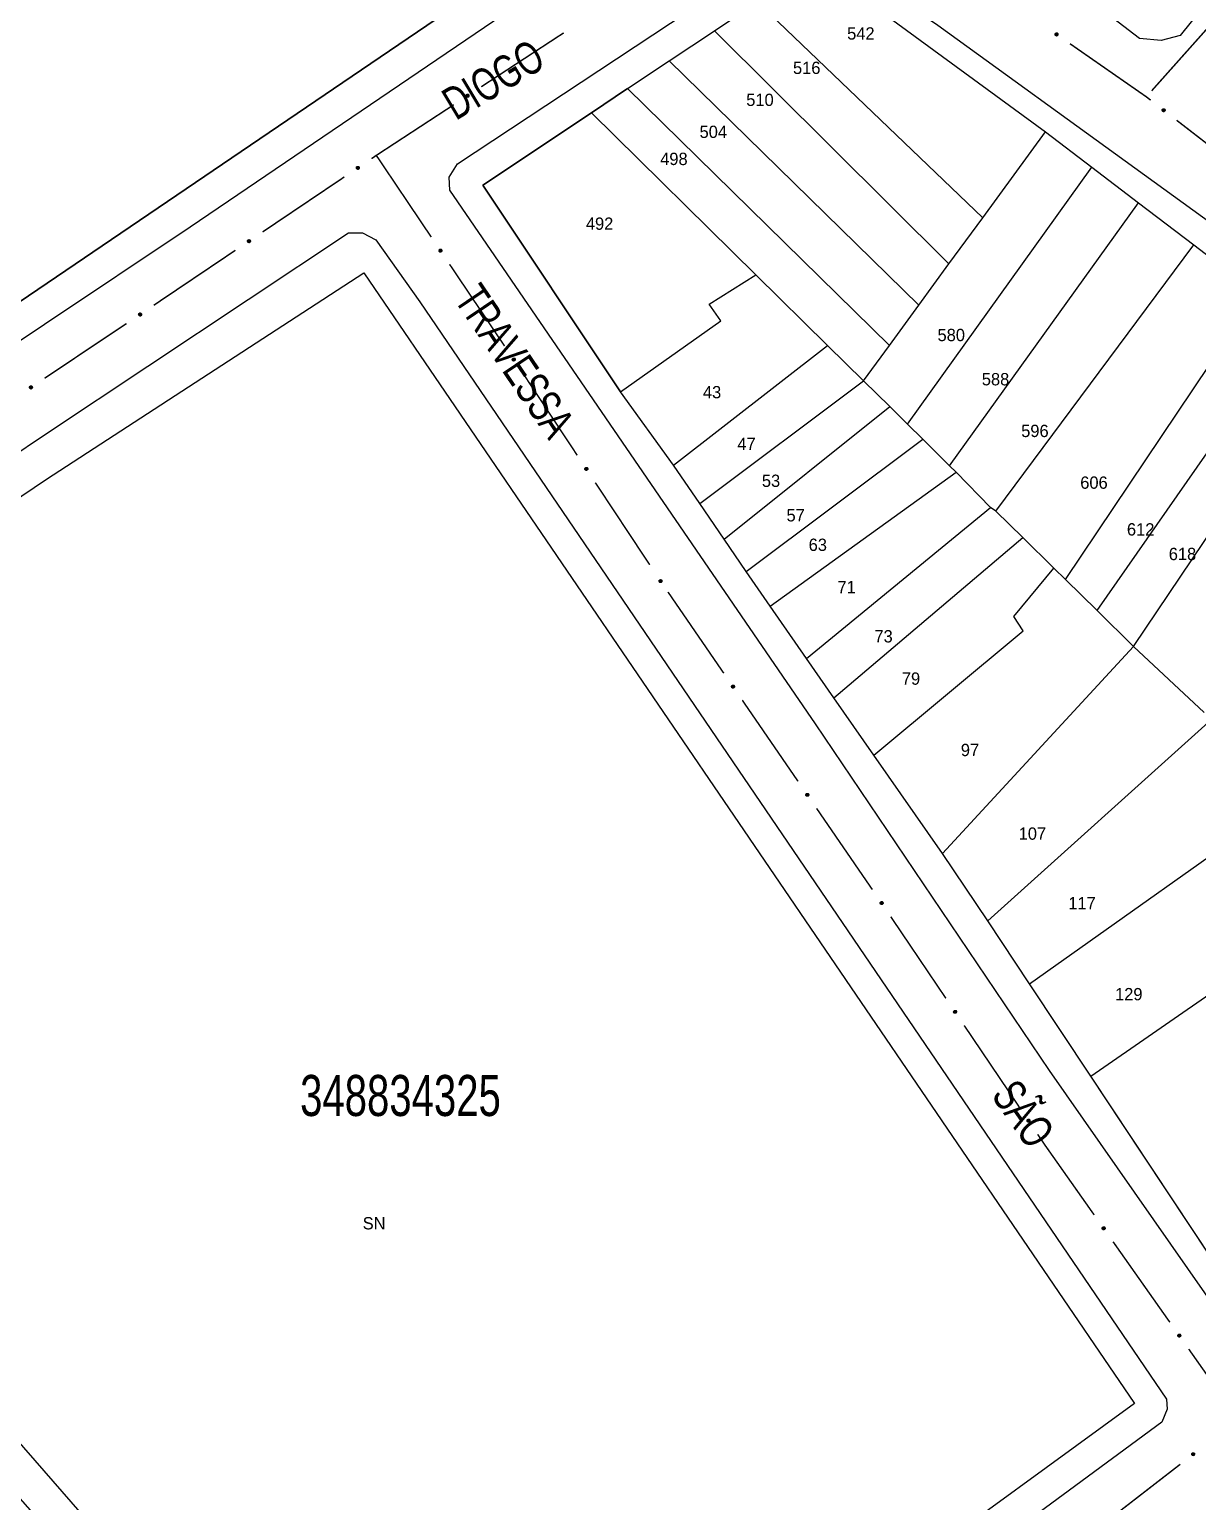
# Model space of a CAD drawing. Extents: x 199577 to 200882, y 4838726 to 4840156.
# Drawn here: x 200104.7 to 200247.1, y 4838995.8 to 4839175.2 of the extents above; entities that cross this region are included whole.
import ezdxf
from ezdxf.enums import TextEntityAlignment as Align

# ---------------------------------------------------------------- set-up
doc = ezdxf.new("R2010")
doc.units = 0
doc.header["$LTSCALE"] = 1.5
doc.header["$MEASUREMENT"] = 0
for name, color, linetype in [('CD_MALHA_LOTES', 7, 'CONTINUOUS'), ('CD_TXT_QUADRA', 2, 'CONTINUOUS'), ('RU-QUADRA', 210, 'CONTINUOUS'), ('SV-EIXO-RUA-PAV', 20, 'CONTINUOUS'), ('SV-RUA-PAVIM', 7, 'CONTINUOUS'), ('SV-TXT-RUA-PAV', 7, 'CONTINUOUS'), ('Th_NmrPorta', 1, 'CONTINUOUS')]:
    doc.layers.add(name, color=color, linetype=linetype)
doc.styles.add('ARIAL', font='ARIAL.SHX')

msp = doc.modelspace()

# ---------------------------------------------------------------- linework, layer by layer
at = {"layer": 'CD_MALHA_LOTES', "linetype": 'Continuous', "flags": 128}
for points in [[(200000, 4839114.22), (200091.49, 4839249.07), (200097.69, 4839250.55), (200099.85, 4839249.52), (200167.65, 4839200.18), (200163.26, 4839182.58), (200017.64, 4839083.81), (200000, 4839111.07)], [(200194.06, 4839177.97), (200199.06, 4839184.34), (200228.53, 4839162.73)], [(200188.19, 4839175.06), (200193.34, 4839178.5), (200194.06, 4839177.97)], [(200220.9, 4839152.26), (200194.06, 4839177.97)], [(200182.69, 4839171.4), (200188.19, 4839175.06)], [(200216.78, 4839146.63), (200188.19, 4839175.06)], [(200177.59, 4839168), (200182.69, 4839171.4)], [(200213.12, 4839141.61), (200182.69, 4839171.4)], [(200177.59, 4839168), (200173.19, 4839165.06)], [(200209.52, 4839136.68), (200177.59, 4839168)], [(200173.19, 4839165.06), (200159.95, 4839156.24), (200176.73, 4839131.05)], [(200173.19, 4839165.06), (200193.25, 4839145.29)], [(200220.9, 4839152.26), (200228.53, 4839162.73)], [(200228.53, 4839162.73), (200234.18, 4839158.42)], [(200211.71, 4839127.12), (200234.18, 4839158.42)], [(200234.18, 4839158.42), (200239.89, 4839154.07)], [(200216.86, 4839122.04), (200239.89, 4839154.07)], [(200239.89, 4839154.07), (200246.63, 4839148.94)], [(200216.78, 4839146.63), (200220.9, 4839152.26)], [(200222.51, 4839116.48), (200246.63, 4839148.94)], [(200246.63, 4839148.94), (200254.41, 4839143.01)], [(200040.44, 4839074.47), (200041.32, 4839076.22), (200106.78, 4839120.4), (200145.44, 4839145.56)], [(200145.44, 4839145.56), (200239.4, 4839007.72)], [(200176.73, 4839131.05), (200188.97, 4839139.71), (200187.55, 4839141.74), (200193.25, 4839145.29)], [(200193.25, 4839145.29), (200201.98, 4839136.7)], [(200213.12, 4839141.61), (200216.78, 4839146.63)], [(200209.52, 4839136.68), (200213.12, 4839141.61)], [(200231, 4839108.17), (200254.41, 4839143.01)], [(200234.85, 4839104.39), (200259.22, 4839139.34)], [(200183.22, 4839122.12), (200201.98, 4839136.7)], [(200201.98, 4839136.7), (200206.38, 4839132.37)], [(200206.38, 4839132.37), (200209.52, 4839136.68)], [(200239.28, 4839100.02), (200263.54, 4839136.05)], [(200183.22, 4839122.12), (200176.73, 4839131.05)], [(200186.42, 4839117.42), (200206.38, 4839132.37)], [(200209.56, 4839129.24), (200206.38, 4839132.37)], [(200189.39, 4839113.07), (200209.56, 4839129.24)], [(200211.71, 4839127.12), (200209.56, 4839129.24)], [(200213.59, 4839125.26), (200211.71, 4839127.12)], [(200192.06, 4839109.16), (200213.59, 4839125.26)], [(200216.86, 4839122.04), (200213.59, 4839125.26)], [(200186.42, 4839117.42), (200183.22, 4839122.12)], [(200217.64, 4839121.27), (200216.86, 4839122.04)], [(200194.97, 4839104.93), (200217.64, 4839121.27)], [(200221.86, 4839116.93), (200217.64, 4839121.27)], [(200189.39, 4839113.07), (200186.42, 4839117.42)], [(200199.43, 4839098.53), (200221.86, 4839116.93)], [(200222.51, 4839116.48), (200221.86, 4839116.93)], [(200225.79, 4839113.27), (200222.51, 4839116.48)], [(200192.06, 4839109.16), (200189.39, 4839113.07)], [(200202.75, 4839093.76), (200225.79, 4839113.27)], [(200229.58, 4839109.56), (200225.79, 4839113.27)], [(200207.64, 4839086.74), (200225.84, 4839101.9), (200224.67, 4839103.65), (200229.58, 4839109.56)], [(200231, 4839108.17), (200229.58, 4839109.56)], [(200194.97, 4839104.93), (200192.06, 4839109.16)], [(200234.85, 4839104.39), (200231, 4839108.17)], [(200199.43, 4839098.53), (200194.97, 4839104.93)], [(200239.28, 4839100.02), (200234.85, 4839104.39)], [(200202.75, 4839093.76), (200199.43, 4839098.53)], [(200215.99, 4839074.76), (200239.28, 4839100.02)], [(200247.89, 4839091.96), (200239.28, 4839100.02)], [(200207.64, 4839086.74), (200202.75, 4839093.76)], [(200221.54, 4839066.56), (200248.8, 4839091.1)], [(200215.99, 4839074.76), (200207.64, 4839086.74)], [(200226.62, 4839058.89), (200258.81, 4839081.71)], [(200153.71, 4838945.33), (200099.56, 4839007.42), (200040.44, 4839074.47)], [(200221.54, 4839066.56), (200215.99, 4839074.76)], [(200234.09, 4839047.62), (200265.75, 4839069.55)], [(200226.62, 4839058.89), (200221.54, 4839066.56)], [(200234.09, 4839047.62), (200226.62, 4839058.89)], [(200286.56, 4839041.21), (200253.99, 4839017.6), (200234.09, 4839047.62)], [(200239.4, 4839007.72), (200153.71, 4838945.33)]]:
    msp.add_lwpolyline(points, dxfattribs=at)
at = {"layer": 'RU-QUADRA', "linetype": 'Continuous', "flags": 128}
for points in [[(200000, 4839111.07), (200017.64, 4839083.81), (200163.26, 4839182.58), (200167.65, 4839200.18), (200099.85, 4839249.52), (200097.69, 4839250.55), (200091.49, 4839249.07), (200000, 4839114.22), (199998.98, 4839112.66)], [(200040.44, 4839074.47), (200041.32, 4839076.22), (200106.78, 4839120.4), (200145.44, 4839145.56), (200239.4, 4839007.72), (200153.71, 4838945.33), (200099.56, 4839007.42)]]:
    msp.add_lwpolyline(points, close=True, dxfattribs=at)
for points in [[(200199.06, 4839184.34), (200228.53, 4839162.73), (200234.18, 4839158.42), (200239.89, 4839154.07), (200246.63, 4839148.94), (200254.41, 4839143.01)], [(200253.99, 4839017.6), (200237.91, 4839041.86), (200234.09, 4839047.62), (200226.62, 4839058.89), (200221.54, 4839066.56), (200215.99, 4839074.76), (200207.64, 4839086.74), (200202.75, 4839093.76), (200199.43, 4839098.53), (200194.97, 4839104.93), (200192.06, 4839109.16), (200189.39, 4839113.07), (200186.42, 4839117.42), (200183.22, 4839122.12), (200176.73, 4839131.05), (200159.95, 4839156.24), (200173.19, 4839165.06), (200177.59, 4839168), (200182.69, 4839171.4), (200188.19, 4839175.06), (200193.34, 4839178.5)]]:
    msp.add_lwpolyline(points, dxfattribs=at)
at = {"layer": 'SV-EIXO-RUA-PAV', "const_width": 0.18}
for points in [[(200249.477723, 4839176.686335), (200241.491087, 4839167.730128)], [(200159.770428, 4839168.227697), (200169.814715, 4839174.793692)], [(200231.537307, 4839173.470057), (200240.567893, 4839167.189251)], [(200240.567893, 4839167.189251), (200240.84, 4839167)], [(200240.84, 4839167), (200241.368954, 4839166.591138)], [(200146.97, 4839159.86), (200156.422332, 4839166.039032)], [(200244.533733, 4839164.144881), (200254.028071, 4839156.80611)], [(200146.383352, 4839159.465037), (200146.97, 4839159.86)], [(200146.97, 4839159.86), (200153.669736, 4839149.904421)], [(200133.111036, 4839150.529399), (200143.065273, 4839157.231128)], [(200119.838719, 4839141.593761), (200129.792957, 4839148.29549)], [(200155.902981, 4839146.585895), (200162.602716, 4839136.630317)], [(200106.536655, 4839132.702502), (200116.517682, 4839139.364266)], [(200164.835962, 4839133.311791), (200165.14, 4839132.86)], [(200165.14, 4839132.86), (200171.464189, 4839123.308479)], [(200173.672465, 4839119.973285), (200180.297293, 4839109.967704)], [(200182.528202, 4839106.647774), (200189.322342, 4839096.756381)], [(200191.587055, 4839093.45925), (200198.381195, 4839083.567856)], [(200200.645908, 4839080.270725), (200207.440048, 4839070.379332)], [(200209.689073, 4839067.071517), (200216.403952, 4839057.126146)], [(200218.642245, 4839053.811023), (200225.357124, 4839043.865652)], [(200227.595417, 4839040.550528), (200228.154991, 4839039.721747)], [(200228.154991, 4839039.721747), (200228.46, 4839039.27)], [(200228.46, 4839039.27), (200234.484266, 4839030.725196)], [(200236.789119, 4839027.455998), (200243.703677, 4839017.648405)], [(200246.00853, 4839014.379207), (200251.770662, 4839006.206213)], [(200235.493431, 4838992.988285), (200244.981081, 4839000.335698)]]:
    msp.add_lwpolyline(points, dxfattribs=at)
at = {"layer": 'SV-EIXO-RUA-PAV'}
for points in [[(200229.84028, 4839174.784433), (200229.888291, 4839174.793759), (200229.931461, 4839174.791957), (200229.967035, 4839174.780091), (200229.995736, 4839174.761408), (200230.022946, 4839174.738988), (200230.045392, 4839174.710331), (200230.063259, 4839174.673006), (200230.072953, 4839174.62491), (200230.0682, 4839174.580808), (200230.058433, 4839174.54531), (200230.040675, 4839174.51426), (200230.018451, 4839174.488192), (200229.987913, 4839174.465861), (200229.949912, 4839174.448123), (200229.901313, 4839174.439546), (200229.859003, 4839174.441603), (200229.824896, 4839174.453984), (200229.793794, 4839174.472035), (200229.766289, 4839174.495257), (200229.744418, 4839174.523515), (200229.726628, 4839174.561808), (200229.718798, 4839174.609887), (200229.720368, 4839174.65211), (200229.732267, 4839174.686382), (200229.750727, 4839174.716602), (200229.772882, 4839174.744167), (200229.80075, 4839174.767929), (200229.84028, 4839174.784433)], [(200157.915883, 4839167.146887), (200157.925228, 4839167.194894), (200157.943077, 4839167.234243), (200157.967409, 4839167.262778), (200157.995486, 4839167.282386), (200158.02647, 4839167.299211), (200158.06145, 4839167.309283), (200158.10275, 4839167.311861), (200158.150974, 4839167.302825), (200158.190081, 4839167.281891), (200158.219332, 4839167.259533), (200158.241465, 4839167.231433), (200158.257305, 4839167.201061), (200158.266565, 4839167.164379), (200158.268769, 4839167.1225), (200158.258509, 4839167.074229), (200158.240747, 4839167.035772), (200158.216486, 4839167.00879), (200158.188096, 4839166.986719), (200158.156259, 4839166.969921), (200158.121864, 4839166.960233), (200158.079694, 4839166.958089), (200158.032185, 4839166.968847), (200157.993627, 4839166.986126), (200157.966312, 4839167.010001), (200157.945212, 4839167.03844), (200157.927958, 4839167.069311), (200157.91637, 4839167.104053), (200157.915883, 4839167.146887)], [(200242.904986, 4839165.542974), (200242.953405, 4839165.549873), (200242.99643, 4839165.545902), (200243.031361, 4839165.53226), (200243.059086, 4839165.512157), (200243.085134, 4839165.488396), (200243.106109, 4839165.458646), (200243.122076, 4839165.42047), (200243.129338, 4839165.371948), (200243.122372, 4839165.32814), (200243.110831, 4839165.293178), (200243.091533, 4839165.263061), (200243.068027, 4839165.238145), (200243.036403, 4839165.217378), (200242.997558, 4839165.201575), (200242.948589, 4839165.195454), (200242.906436, 4839165.199637), (200242.872995, 4839165.213719), (200242.84284, 4839165.233311), (200242.816539, 4839165.257888), (200242.796117, 4839165.28721), (200242.780276, 4839165.32635), (200242.774875, 4839165.374762), (200242.778567, 4839165.416853), (200242.792176, 4839165.450482), (200242.812133, 4839165.479735), (200242.835647, 4839165.50615), (200242.864675, 4839165.528481), (200242.904986, 4839165.542974)], [(200144.543649, 4839158.359154), (200144.552341, 4839158.407284), (200144.569654, 4839158.446871), (200144.593597, 4839158.475733), (200144.621405, 4839158.495721), (200144.652157, 4839158.512965), (200144.686998, 4839158.52351), (200144.728259, 4839158.526649), (200144.776601, 4839158.518268), (200144.815989, 4839158.497868), (200144.845541, 4839158.475908), (200144.868053, 4839158.448112), (200144.884304, 4839158.417957), (200144.894061, 4839158.381404), (200144.896833, 4839158.339559), (200144.88723, 4839158.291153), (200144.86999, 4839158.252459), (200144.846099, 4839158.22515), (200144.818011, 4839158.202696), (200144.786404, 4839158.185467), (200144.752144, 4839158.175313), (200144.710008, 4839158.172597), (200144.662357, 4839158.182709), (200144.623568, 4839158.199462), (200144.595931, 4839158.222964), (200144.574447, 4839158.251115), (200144.556776, 4839158.281749), (200144.544717, 4839158.31633), (200144.543649, 4839158.359154)], [(200131.271333, 4839149.423516), (200131.280025, 4839149.471646), (200131.297338, 4839149.511234), (200131.321281, 4839149.540096), (200131.349089, 4839149.560083), (200131.379841, 4839149.577327), (200131.414681, 4839149.587873), (200131.455943, 4839149.591011), (200131.504285, 4839149.58263), (200131.543673, 4839149.56223), (200131.573225, 4839149.54027), (200131.595736, 4839149.512474), (200131.611988, 4839149.482319), (200131.621745, 4839149.445767), (200131.624517, 4839149.403921), (200131.614913, 4839149.355515), (200131.597674, 4839149.316821), (200131.573782, 4839149.289512), (200131.545694, 4839149.267058), (200131.514088, 4839149.249829), (200131.479828, 4839149.239675), (200131.437691, 4839149.236959), (200131.39004, 4839149.247071), (200131.351251, 4839149.263825), (200131.323614, 4839149.287327), (200131.30213, 4839149.315477), (200131.28446, 4839149.346111), (200131.272401, 4839149.380692), (200131.271333, 4839149.423516)], [(200154.797466, 4839148.42582), (200154.845594, 4839148.417117), (200154.885178, 4839148.399797), (200154.914035, 4839148.375848), (200154.934018, 4839148.348036), (200154.951256, 4839148.31728), (200154.961794, 4839148.282438), (200154.964924, 4839148.241176), (200154.956534, 4839148.192836), (200154.936125, 4839148.153452), (200154.91416, 4839148.123904), (200154.886359, 4839148.101398), (200154.856201, 4839148.085153), (200154.819646, 4839148.075403), (200154.7778, 4839148.072639), (200154.729396, 4839148.082253), (200154.690706, 4839148.099499), (200154.663402, 4839148.123397), (200154.640953, 4839148.151489), (200154.62373, 4839148.183099), (200154.613583, 4839148.217361), (200154.610876, 4839148.259498), (200154.620997, 4839148.307147), (200154.637758, 4839148.345933), (200154.661266, 4839148.373565), (200154.689421, 4839148.395044), (200154.720058, 4839148.412708), (200154.754642, 4839148.42476), (200154.797466, 4839148.42582)], [(200117.999017, 4839140.487878), (200118.007709, 4839140.536008), (200118.025022, 4839140.575596), (200118.048965, 4839140.604458), (200118.076773, 4839140.624445), (200118.107525, 4839140.64169), (200118.142365, 4839140.652235), (200118.183627, 4839140.655373), (200118.231969, 4839140.646993), (200118.271357, 4839140.626592), (200118.300909, 4839140.604632), (200118.32342, 4839140.576836), (200118.339672, 4839140.546681), (200118.349429, 4839140.510129), (200118.352201, 4839140.468283), (200118.342597, 4839140.419877), (200118.325358, 4839140.381183), (200118.301466, 4839140.353875), (200118.273378, 4839140.33142), (200118.241772, 4839140.314191), (200118.207512, 4839140.304037), (200118.165375, 4839140.301322), (200118.117724, 4839140.311434), (200118.078935, 4839140.328187), (200118.051298, 4839140.351689), (200118.029814, 4839140.37984), (200118.012143, 4839140.410473), (200118.000085, 4839140.445054), (200117.999017, 4839140.487878)], [(200163.730447, 4839135.151715), (200163.778575, 4839135.143013), (200163.818159, 4839135.125692), (200163.847016, 4839135.101743), (200163.866998, 4839135.073931), (200163.884236, 4839135.043176), (200163.894775, 4839135.008333), (200163.897905, 4839134.967071), (200163.889514, 4839134.918731), (200163.869106, 4839134.879347), (200163.84714, 4839134.849799), (200163.819339, 4839134.827293), (200163.789181, 4839134.811048), (200163.752627, 4839134.801298), (200163.710781, 4839134.798534), (200163.662377, 4839134.808148), (200163.623686, 4839134.825395), (200163.596383, 4839134.849292), (200163.573934, 4839134.877385), (200163.556711, 4839134.908994), (200163.546564, 4839134.943256), (200163.543857, 4839134.985394), (200163.553978, 4839135.033042), (200163.570739, 4839135.071828), (200163.594247, 4839135.09946), (200163.622402, 4839135.120939), (200163.653039, 4839135.138604), (200163.687623, 4839135.150655), (200163.730447, 4839135.151715)], [(200104.692533, 4839131.604003), (200104.701418, 4839131.652098), (200104.718889, 4839131.691616), (200104.742948, 4839131.720382), (200104.770836, 4839131.740258), (200104.801657, 4839131.757378), (200104.836539, 4839131.767784), (200104.877813, 4839131.770757), (200104.926121, 4839131.762182), (200104.965427, 4839131.741624), (200104.994891, 4839131.719546), (200105.01729, 4839131.69166), (200105.033421, 4839131.66144), (200105.043031, 4839131.624849), (200105.045636, 4839131.582992), (200105.035838, 4839131.534626), (200105.018444, 4839131.496001), (200104.994443, 4839131.468788), (200104.966265, 4839131.446446), (200104.93459, 4839131.429345), (200104.90029, 4839131.419328), (200104.858142, 4839131.416781), (200104.810532, 4839131.427084), (200104.77181, 4839131.443993), (200104.744268, 4839131.467605), (200104.722897, 4839131.495842), (200104.705349, 4839131.526546), (200104.693429, 4839131.561175), (200104.692533, 4839131.604003)], [(200172.580791, 4839121.821455), (200172.628852, 4839121.812392), (200172.668305, 4839121.794774), (200172.696982, 4839121.77061), (200172.716754, 4839121.742648), (200172.733761, 4839121.711764), (200172.744038, 4839121.676844), (200172.746858, 4839121.635559), (200172.738105, 4839121.587284), (200172.717402, 4839121.548054), (200172.695215, 4839121.518672), (200172.667246, 4839121.496375), (200172.636967, 4839121.480357), (200172.60034, 4839121.470882), (200172.558475, 4839121.468432), (200172.510144, 4839121.478408), (200172.471584, 4839121.495945), (200172.44446, 4839121.520046), (200172.422223, 4839121.548307), (200172.405238, 4839121.580045), (200172.395348, 4839121.614382), (200172.392958, 4839121.656539), (200172.403436, 4839121.70411), (200172.420488, 4839121.742769), (200172.444202, 4839121.770224), (200172.472518, 4839121.79149), (200172.503287, 4839121.808925), (200172.53796, 4839121.820716), (200172.580791, 4839121.821455)], [(200181.629389, 4839108.150759), (200181.677597, 4839108.142515), (200181.717344, 4839108.125571), (200181.746428, 4839108.101898), (200181.766674, 4839108.074278), (200181.784204, 4839108.043687), (200181.795073, 4839108.008947), (200181.798596, 4839107.967716), (200181.790665, 4839107.919298), (200181.770633, 4839107.879722), (200181.748949, 4839107.849967), (200181.721364, 4839107.827197), (200181.691361, 4839107.810666), (200181.654901, 4839107.800569), (200181.613084, 4839107.797407), (200181.564591, 4839107.80656), (200181.525737, 4839107.823438), (200181.498207, 4839107.847074), (200181.475492, 4839107.874952), (200181.45797, 4839107.906396), (200181.447497, 4839107.94056), (200181.444389, 4839107.98267), (200181.454057, 4839108.030413), (200181.470448, 4839108.069356), (200181.493692, 4839108.097211), (200181.521641, 4839108.118956), (200181.552109, 4839108.136911), (200181.586577, 4839108.149291), (200181.629389, 4839108.150759)], [(200190.464087, 4839095.288574), (200190.512296, 4839095.28033), (200190.552043, 4839095.263387), (200190.581127, 4839095.239714), (200190.601373, 4839095.212093), (200190.618902, 4839095.181503), (200190.629772, 4839095.146762), (200190.633294, 4839095.105532), (200190.625364, 4839095.057114), (200190.605331, 4839095.017538), (200190.583648, 4839094.987782), (200190.556062, 4839094.965013), (200190.52606, 4839094.948482), (200190.4896, 4839094.938384), (200190.447782, 4839094.935222), (200190.399289, 4839094.944375), (200190.360436, 4839094.961253), (200190.332906, 4839094.984889), (200190.310191, 4839095.012767), (200190.292669, 4839095.044212), (200190.282196, 4839095.078375), (200190.279088, 4839095.120485), (200190.288756, 4839095.168228), (200190.305147, 4839095.207172), (200190.328391, 4839095.235026), (200190.35634, 4839095.256772), (200190.386808, 4839095.274727), (200190.421275, 4839095.287107), (200190.464087, 4839095.288574)], [(200199.52294, 4839082.100049), (200199.571149, 4839082.091805), (200199.610896, 4839082.074862), (200199.63998, 4839082.051189), (200199.660226, 4839082.023568), (200199.677755, 4839081.992978), (200199.688625, 4839081.958238), (200199.692147, 4839081.917007), (200199.684217, 4839081.868589), (200199.664184, 4839081.829013), (200199.642501, 4839081.799258), (200199.614915, 4839081.776488), (200199.584913, 4839081.759957), (200199.548453, 4839081.74986), (200199.506635, 4839081.746698), (200199.458142, 4839081.75585), (200199.419289, 4839081.772728), (200199.391759, 4839081.796365), (200199.369044, 4839081.824243), (200199.351522, 4839081.855687), (200199.341049, 4839081.889851), (200199.337941, 4839081.931961), (200199.347609, 4839081.979704), (200199.364, 4839082.018647), (200199.387244, 4839082.046502), (200199.415193, 4839082.068247), (200199.445661, 4839082.086202), (200199.480128, 4839082.098582), (200199.52294, 4839082.100049)], [(200208.58076, 4839068.909757), (200208.628901, 4839068.901128), (200208.668511, 4839068.883867), (200208.697405, 4839068.859962), (200208.717429, 4839068.832181), (200208.734714, 4839068.801451), (200208.745305, 4839068.766625), (200208.748499, 4839068.725368), (200208.740182, 4839068.677015), (200208.719833, 4839068.6376), (200208.697913, 4839068.608019), (200208.670146, 4839068.585471), (200208.640013, 4839068.56918), (200208.603473, 4839068.559374), (200208.561631, 4839068.556547), (200208.513213, 4839068.566086), (200208.474496, 4839068.583274), (200208.447156, 4839068.60713), (200208.424664, 4839068.635188), (200208.407394, 4839068.666772), (200208.397194, 4839068.701018), (200208.394423, 4839068.743152), (200208.404472, 4839068.790816), (200208.421174, 4839068.829627), (200208.444639, 4839068.857295), (200208.472762, 4839068.878816), (200208.503372, 4839068.896527), (200208.537937, 4839068.908632), (200208.58076, 4839068.909757)], [(200217.533932, 4839055.649262), (200217.582073, 4839055.640633), (200217.621683, 4839055.623373), (200217.650577, 4839055.599468), (200217.670601, 4839055.571687), (200217.687886, 4839055.540957), (200217.698478, 4839055.506131), (200217.701671, 4839055.464874), (200217.693354, 4839055.416521), (200217.673005, 4839055.377106), (200217.651085, 4839055.347525), (200217.623318, 4839055.324976), (200217.593185, 4839055.308685), (200217.556645, 4839055.29888), (200217.514803, 4839055.296052), (200217.466385, 4839055.305592), (200217.427668, 4839055.32278), (200217.400328, 4839055.346636), (200217.377836, 4839055.374694), (200217.360566, 4839055.406278), (200217.350366, 4839055.440524), (200217.347595, 4839055.482657), (200217.357644, 4839055.530321), (200217.374346, 4839055.569133), (200217.397811, 4839055.596801), (200217.425934, 4839055.618322), (200217.456544, 4839055.636033), (200217.491109, 4839055.648137), (200217.533932, 4839055.649262)], [(200226.487104, 4839042.388768), (200226.535245, 4839042.380139), (200226.574855, 4839042.362879), (200226.603749, 4839042.338974), (200226.623774, 4839042.311192), (200226.641058, 4839042.280463), (200226.65165, 4839042.245637), (200226.654843, 4839042.204379), (200226.646526, 4839042.156026), (200226.626177, 4839042.116611), (200226.604257, 4839042.08703), (200226.57649, 4839042.064482), (200226.546357, 4839042.048191), (200226.509817, 4839042.038386), (200226.467976, 4839042.035558), (200226.419557, 4839042.045098), (200226.38084, 4839042.062286), (200226.3535, 4839042.086141), (200226.331008, 4839042.1142), (200226.313738, 4839042.145783), (200226.303538, 4839042.18003), (200226.300767, 4839042.222163), (200226.310816, 4839042.269827), (200226.327518, 4839042.308638), (200226.350984, 4839042.336306), (200226.379106, 4839042.357828), (200226.409716, 4839042.375539), (200226.444281, 4839042.387643), (200226.487104, 4839042.388768)], [(200235.64387, 4839029.271457), (200235.692176, 4839029.263803), (200235.732128, 4839029.247347), (200235.761499, 4839029.224031), (200235.78208, 4839029.19666), (200235.799983, 4839029.166286), (200235.811276, 4839029.131681), (200235.815303, 4839029.090497), (200235.807965, 4839029.041985), (200235.788417, 4839029.002167), (200235.767099, 4839028.972149), (200235.739794, 4839028.949044), (200235.709996, 4839028.932147), (200235.673662, 4839028.921605), (200235.631886, 4839028.917932), (200235.583285, 4839028.926491), (200235.544229, 4839028.942893), (200235.516412, 4839028.966191), (200235.493357, 4839028.993789), (200235.475452, 4839029.025017), (200235.464562, 4839029.05905), (200235.46094, 4839029.101119), (200235.470023, 4839029.148976), (200235.485937, 4839029.188117), (200235.508839, 4839029.216254), (200235.53652, 4839029.238339), (200235.566766, 4839029.256666), (200235.601079, 4839029.269466), (200235.64387, 4839029.271457)], [(200244.863282, 4839016.194666), (200244.911587, 4839016.187012), (200244.951539, 4839016.170556), (200244.98091, 4839016.14724), (200245.001492, 4839016.119869), (200245.019394, 4839016.089495), (200245.030687, 4839016.05489), (200245.034714, 4839016.013706), (200245.027376, 4839015.965195), (200245.007828, 4839015.925376), (200244.98651, 4839015.895358), (200244.959205, 4839015.872253), (200244.929407, 4839015.855356), (200244.893074, 4839015.844814), (200244.851297, 4839015.841141), (200244.802696, 4839015.8497), (200244.76364, 4839015.866102), (200244.735823, 4839015.8894), (200244.712768, 4839015.916998), (200244.694863, 4839015.948226), (200244.683973, 4839015.982259), (200244.680351, 4839016.024328), (200244.689434, 4839016.072185), (200244.705348, 4839016.111326), (200244.72825, 4839016.139463), (200244.755931, 4839016.161548), (200244.786177, 4839016.179875), (200244.82049, 4839016.192675), (200244.863282, 4839016.194666)], [(200246.381357, 4839001.559327), (200246.386837, 4839001.607928), (200246.401485, 4839001.648577), (200246.42346, 4839001.678964), (200246.449881, 4839001.700753), (200246.479421, 4839001.719999), (200246.513485, 4839001.732833), (200246.554447, 4839001.738702), (200246.603238, 4839001.733547), (200246.643893, 4839001.715805), (200246.674837, 4839001.695854), (200246.699143, 4839001.669613), (200246.717359, 4839001.640603), (200246.72952, 4839001.604778), (200246.735063, 4839001.563209), (200246.728692, 4839001.514273), (200246.714058, 4839001.47452), (200246.692031, 4839001.445686), (200246.665495, 4839001.421417), (200246.635101, 4839001.40213), (200246.60159, 4839001.389725), (200246.559727, 4839001.384219), (200246.51151, 4839001.391148), (200246.471695, 4839001.40529), (200246.442559, 4839001.426907), (200246.419255, 4839001.45357), (200246.39959, 4839001.482964), (200246.385264, 4839001.516669), (200246.381357, 4839001.559327)]]:
    msp.add_lwpolyline(points, close=True, dxfattribs=at)
for points in [[(200229.718798, 4839174.609887), (200229.987913, 4839174.465861)], [(200229.720368, 4839174.65211), (200230.018451, 4839174.488192)], [(200229.720792, 4839174.628937), (200229.9987, 4839174.478866)], [(200229.726628, 4839174.561808), (200229.949912, 4839174.448123)], [(200229.726738, 4839174.584911), (200229.966121, 4839174.45831)], [(200229.728727, 4839174.666633), (200230.026799, 4839174.502538)], [(200229.732267, 4839174.686382), (200230.040675, 4839174.51426)], [(200229.741402, 4839174.54147), (200229.918979, 4839174.447883)], [(200229.743383, 4839174.699654), (200230.046618, 4839174.528644)], [(200229.744418, 4839174.523515), (200229.901313, 4839174.439546)], [(200229.750727, 4839174.716602), (200230.058433, 4839174.54531)], [(200229.759279, 4839174.50743), (200229.874612, 4839174.443836)], [(200229.765539, 4839174.729121), (200230.060251, 4839174.567363)], [(200229.766289, 4839174.495257), (200229.859003, 4839174.441603)], [(200229.772882, 4839174.744167), (200230.0682, 4839174.580808)], [(200229.790619, 4839174.753231), (200230.067065, 4839174.605838)], [(200229.80075, 4839174.767929), (200230.072953, 4839174.62491)], [(200229.820178, 4839174.774225), (200230.064139, 4839174.649426)], [(200229.84028, 4839174.784433), (200230.063259, 4839174.673006)], [(200229.866639, 4839174.78845), (200230.048014, 4839174.695545)], [(200229.888291, 4839174.793759), (200230.045392, 4839174.710331)], [(200229.912905, 4839174.792838), (200230.026338, 4839174.728904)], [(200229.931461, 4839174.791957), (200230.022946, 4839174.738988)], [(200157.915883, 4839167.146887), (200158.10275, 4839167.311861)], [(200157.91637, 4839167.104053), (200158.150974, 4839167.302825)], [(200157.917815, 4839167.124425), (200158.124941, 4839167.30384)], [(200157.922036, 4839167.17283), (200158.07614, 4839167.306173)], [(200157.925228, 4839167.194894), (200158.06145, 4839167.309283)], [(200157.926201, 4839167.089152), (200158.16645, 4839167.290219)], [(200157.927958, 4839167.069311), (200158.190081, 4839167.281891)], [(200157.935306, 4839167.217369), (200158.03709, 4839167.298578)], [(200157.939156, 4839167.056865), (200158.199567, 4839167.269483)], [(200157.943077, 4839167.234243), (200158.02647, 4839167.299211)], [(200157.945212, 4839167.03844), (200158.219332, 4839167.259533)], [(200157.958172, 4839167.025281), (200158.230356, 4839167.242334)], [(200157.966312, 4839167.010001), (200158.241465, 4839167.231433)], [(200157.983295, 4839166.999318), (200158.247133, 4839167.214176)], [(200157.993627, 4839166.986126), (200158.257305, 4839167.201061)], [(200158.015271, 4839166.977835), (200158.25855, 4839167.179254)], [(200158.032185, 4839166.968847), (200158.266565, 4839167.164379)], [(200158.058317, 4839166.96685), (200158.265399, 4839167.141345)], [(200158.079694, 4839166.958089), (200158.268769, 4839167.1225)], [(200158.104087, 4839166.964166), (200158.2574, 4839167.093731)], [(200158.121864, 4839166.960233), (200158.258509, 4839167.074229)], [(200158.142346, 4839166.967984), (200158.244525, 4839167.051081)], [(200158.156259, 4839166.969921), (200158.240747, 4839167.035772)], [(200242.774875, 4839165.374762), (200243.036403, 4839165.217378)], [(200242.777826, 4839165.393687), (200243.047831, 4839165.229824)], [(200242.778567, 4839165.416853), (200243.068027, 4839165.238145)], [(200242.780276, 4839165.32635), (200242.997558, 4839165.201575)], [(200242.781549, 4839165.349418), (200243.014259, 4839165.210933)], [(200242.787647, 4839165.430936), (200243.077085, 4839165.252052)], [(200242.792176, 4839165.450482), (200243.091533, 4839165.263061)], [(200242.794009, 4839165.305295), (200242.966652, 4839165.202892)], [(200242.796117, 4839165.28721), (200242.948589, 4839165.195454)], [(200242.803946, 4839165.463179), (200243.098193, 4839165.277128)], [(200242.81015, 4839165.270397), (200242.922137, 4839165.201082)], [(200242.812133, 4839165.479735), (200243.110831, 4839165.293178)], [(200242.816539, 4839165.257888), (200242.906436, 4839165.199637)], [(200242.827557, 4839165.491493), (200243.113756, 4839165.315112)], [(200242.835647, 4839165.50615), (200243.122372, 4839165.32814)], [(200242.853817, 4839165.514311), (200243.122498, 4839165.353196)], [(200242.864675, 4839165.528481), (200243.129338, 4839165.371948)], [(200242.884396, 4839165.533791), (200243.121768, 4839165.396876)], [(200242.904986, 4839165.542974), (200243.122076, 4839165.42047)], [(200242.931513, 4839165.545661), (200243.107984, 4839165.443748)], [(200242.953405, 4839165.549873), (200243.106109, 4839165.458646)], [(200242.977941, 4839165.547715), (200243.088014, 4839165.478155)], [(200242.99643, 4839165.545902), (200243.085134, 4839165.488396)], [(200144.543649, 4839158.359154), (200144.728259, 4839158.526649)], [(200144.544717, 4839158.31633), (200144.776601, 4839158.518268)], [(200144.545885, 4839158.33672), (200144.750557, 4839158.51893)], [(200144.549449, 4839158.385178), (200144.701729, 4839158.5206)], [(200144.552341, 4839158.407284), (200144.686998, 4839158.52351)], [(200144.554749, 4839158.301564), (200144.792246, 4839158.505874)], [(200144.556776, 4839158.281749), (200144.815989, 4839158.497868)], [(200144.562113, 4839158.429893), (200144.662785, 4839158.512476)], [(200144.568141, 4839158.269456), (200144.825643, 4839158.485589)], [(200144.569654, 4839158.446871), (200144.652157, 4839158.512965)], [(200144.574447, 4839158.251115), (200144.845541, 4839158.475908)], [(200144.587585, 4839158.238133), (200144.856797, 4839158.45886)], [(200144.595931, 4839158.222964), (200144.868053, 4839158.448112)], [(200144.613058, 4839158.212514), (200144.873955, 4839158.430933)], [(200144.623568, 4839158.199462), (200144.884304, 4839158.417957)], [(200144.645322, 4839158.191467), (200144.885845, 4839158.396169)], [(200144.662357, 4839158.182709), (200144.894061, 4839158.381404)], [(200144.688513, 4839158.181067), (200144.893208, 4839158.358357)], [(200144.710008, 4839158.172597), (200144.896833, 4839158.339559)], [(200144.734315, 4839158.179004), (200144.885855, 4839158.310638)], [(200144.752144, 4839158.175313), (200144.88723, 4839158.291153)], [(200144.772519, 4839158.183341), (200144.873561, 4839158.267817)], [(200144.786404, 4839158.185467), (200144.86999, 4839158.252459)], [(200131.271333, 4839149.423516), (200131.455943, 4839149.591011)], [(200131.272401, 4839149.380692), (200131.504285, 4839149.58263)], [(200131.273569, 4839149.401082), (200131.478241, 4839149.583292)], [(200131.277133, 4839149.44954), (200131.429413, 4839149.584962)], [(200131.280025, 4839149.471646), (200131.414681, 4839149.587873)], [(200131.282433, 4839149.365926), (200131.51993, 4839149.570236)], [(200131.28446, 4839149.346111), (200131.543673, 4839149.56223)], [(200131.289797, 4839149.494255), (200131.390469, 4839149.576838)], [(200131.295825, 4839149.333818), (200131.553327, 4839149.549951)], [(200131.297338, 4839149.511234), (200131.379841, 4839149.577327)], [(200131.30213, 4839149.315477), (200131.573225, 4839149.54027)], [(200131.315268, 4839149.302495), (200131.584481, 4839149.523222)], [(200131.323614, 4839149.287327), (200131.595736, 4839149.512474)], [(200131.340741, 4839149.276876), (200131.601639, 4839149.495295)], [(200131.351251, 4839149.263825), (200131.611988, 4839149.482319)], [(200131.373006, 4839149.255829), (200131.613529, 4839149.460531)], [(200131.39004, 4839149.247071), (200131.621745, 4839149.445767)], [(200131.416197, 4839149.245429), (200131.620891, 4839149.422719)], [(200131.437691, 4839149.236959), (200131.624517, 4839149.403921)], [(200131.461999, 4839149.243366), (200131.613539, 4839149.375)], [(200131.479828, 4839149.239675), (200131.614913, 4839149.355515)], [(200131.500203, 4839149.247703), (200131.601245, 4839149.332179)], [(200131.514088, 4839149.249829), (200131.597674, 4839149.316821)], [(200154.610876, 4839148.259498), (200154.7778, 4839148.072639)], [(200154.613583, 4839148.217361), (200154.729396, 4839148.082253)], [(200154.617278, 4839148.235189), (200154.748882, 4839148.083623)], [(200154.61935, 4839148.280991), (200154.796599, 4839148.076261)], [(200154.620997, 4839148.307147), (200154.819646, 4839148.075403)], [(200154.621607, 4839148.196984), (200154.706063, 4839148.095926)], [(200154.62373, 4839148.183099), (200154.690706, 4839148.099499)], [(200154.629759, 4839148.32418), (200154.834412, 4839148.083616)], [(200154.637758, 4839148.345933), (200154.856201, 4839148.085153)], [(200154.650812, 4839148.35644), (200154.869179, 4839148.095499)], [(200154.661266, 4839148.373565), (200154.886359, 4839148.101398)], [(200154.676436, 4839148.381908), (200154.89711, 4839148.112651)], [(200154.689421, 4839148.395044), (200154.91416, 4839148.123904)], [(200154.707763, 4839148.401345), (200154.923844, 4839148.1438)], [(200154.720058, 4839148.412708), (200154.936125, 4839148.153452)], [(200154.739874, 4839148.414731), (200154.944136, 4839148.177193)], [(200154.754642, 4839148.42476), (200154.956534, 4839148.192836)], [(200154.775031, 4839148.423588), (200154.957201, 4839148.218879)], [(200154.797466, 4839148.42582), (200154.964924, 4839148.241176)], [(200154.823489, 4839148.420014), (200154.958881, 4839148.267707)], [(200154.845594, 4839148.417117), (200154.961794, 4839148.282438)], [(200154.868202, 4839148.407341), (200154.950764, 4839148.306653)], [(200154.885178, 4839148.399797), (200154.951256, 4839148.31728)], [(200117.999017, 4839140.487878), (200118.183627, 4839140.655373)], [(200118.000085, 4839140.445054), (200118.231969, 4839140.646993)], [(200118.001253, 4839140.465444), (200118.205925, 4839140.647654)], [(200118.004817, 4839140.513902), (200118.157097, 4839140.649325)], [(200118.007709, 4839140.536008), (200118.142365, 4839140.652235)], [(200118.010117, 4839140.430288), (200118.247614, 4839140.634598)], [(200118.012143, 4839140.410473), (200118.271357, 4839140.626592)], [(200118.017481, 4839140.558618), (200118.118153, 4839140.6412)], [(200118.023509, 4839140.39818), (200118.28101, 4839140.614313)], [(200118.025022, 4839140.575596), (200118.107525, 4839140.64169)], [(200118.029814, 4839140.37984), (200118.300909, 4839140.604632)], [(200118.042952, 4839140.366857), (200118.312165, 4839140.587585)], [(200118.051298, 4839140.351689), (200118.32342, 4839140.576836)], [(200118.068425, 4839140.341238), (200118.329323, 4839140.559657)], [(200118.078935, 4839140.328187), (200118.339672, 4839140.546681)], [(200118.100689, 4839140.320191), (200118.341213, 4839140.524893)], [(200118.117724, 4839140.311434), (200118.349429, 4839140.510129)], [(200118.143881, 4839140.309791), (200118.348575, 4839140.487081)], [(200118.165375, 4839140.301322), (200118.352201, 4839140.468283)], [(200118.189683, 4839140.307728), (200118.341223, 4839140.439363)], [(200118.207512, 4839140.304037), (200118.342597, 4839140.419877)], [(200118.227887, 4839140.312065), (200118.328929, 4839140.396541)], [(200118.241772, 4839140.314191), (200118.325358, 4839140.381183)], [(200163.543857, 4839134.985394), (200163.710781, 4839134.798534)], [(200163.546564, 4839134.943256), (200163.662377, 4839134.808148)], [(200163.550259, 4839134.961085), (200163.681863, 4839134.809518)], [(200163.55233, 4839135.006887), (200163.72958, 4839134.802156)], [(200163.553978, 4839135.033042), (200163.752627, 4839134.801298)], [(200163.554588, 4839134.92288), (200163.639044, 4839134.821821)], [(200163.556711, 4839134.908994), (200163.623686, 4839134.825395)], [(200163.562739, 4839135.050076), (200163.767393, 4839134.809511)], [(200163.570739, 4839135.071828), (200163.789181, 4839134.811048)], [(200163.583793, 4839135.082336), (200163.802159, 4839134.821395)], [(200163.594247, 4839135.09946), (200163.819339, 4839134.827293)], [(200163.609417, 4839135.107803), (200163.83009, 4839134.838546)], [(200163.622402, 4839135.120939), (200163.84714, 4839134.849799)], [(200163.640744, 4839135.127241), (200163.856825, 4839134.869696)], [(200163.653039, 4839135.138604), (200163.869106, 4839134.879347)], [(200163.672854, 4839135.140626), (200163.877117, 4839134.903088)], [(200163.687623, 4839135.150655), (200163.889514, 4839134.918731)], [(200163.708012, 4839135.149483), (200163.890181, 4839134.944775)], [(200163.730447, 4839135.151715), (200163.897905, 4839134.967071)], [(200163.75647, 4839135.145909), (200163.891861, 4839134.993603)], [(200163.778575, 4839135.143013), (200163.894775, 4839135.008333)], [(200163.801182, 4839135.133236), (200163.883745, 4839135.032548)], [(200163.818159, 4839135.125692), (200163.884236, 4839135.043176)], [(200104.692533, 4839131.604003), (200104.877813, 4839131.770757)], [(200104.693429, 4839131.561175), (200104.926121, 4839131.762182)], [(200104.694679, 4839131.58156), (200104.90008, 4839131.762949)], [(200104.698437, 4839131.630004), (200104.851259, 4839131.764815)], [(200104.701418, 4839131.652098), (200104.836539, 4839131.767784)], [(200104.703402, 4839131.546369), (200104.941717, 4839131.749725)], [(200104.705349, 4839131.526546), (200104.965427, 4839131.741624)], [(200104.711281, 4839131.674668), (200104.812283, 4839131.756846)], [(200104.716665, 4839131.514208), (200104.975031, 4839131.729307)], [(200104.718889, 4839131.691616), (200104.801657, 4839131.757378)], [(200104.722897, 4839131.495842), (200104.994891, 4839131.719546)], [(200104.735983, 4839131.482807), (200105.006079, 4839131.702453)], [(200104.744268, 4839131.467605), (200105.01729, 4839131.69166)], [(200104.761353, 4839131.457086), (200105.023124, 4839131.674457)], [(200104.77181, 4839131.443993), (200105.033421, 4839131.66144)], [(200104.793533, 4839131.43591), (200105.034874, 4839131.639646)], [(200104.810532, 4839131.427084), (200105.043031, 4839131.624849)], [(200104.836682, 4839131.425337), (200105.042085, 4839131.601805)], [(200104.858142, 4839131.416781), (200105.045636, 4839131.582992)], [(200104.882475, 4839131.423091), (200105.034542, 4839131.554116)], [(200104.90029, 4839131.419328), (200105.035838, 4839131.534626)], [(200104.920697, 4839131.427274), (200105.022076, 4839131.511345)], [(200104.93459, 4839131.429345), (200105.018444, 4839131.496001)], [(200172.523117, 4839121.810799), (200172.72559, 4839121.571734)], [(200172.53796, 4839121.820716), (200172.738105, 4839121.587284)], [(200172.55834, 4839121.819392), (200172.738968, 4839121.613321)], [(200172.580791, 4839121.821455), (200172.746858, 4839121.635559)], [(200172.606769, 4839121.815454), (200172.741014, 4839121.662135)], [(200172.628852, 4839121.812392), (200172.744038, 4839121.676844)], [(200172.392958, 4839121.656539), (200172.558475, 4839121.468432)], [(200172.395348, 4839121.614382), (200172.510144, 4839121.478408)], [(200172.399177, 4839121.632182), (200172.52964, 4839121.479632)], [(200172.401592, 4839121.677967), (200172.5773, 4839121.471913)], [(200172.403219, 4839121.593946), (200172.486914, 4839121.492256)], [(200172.403436, 4839121.70411), (200172.60034, 4839121.470882)], [(200172.405238, 4839121.580045), (200172.471584, 4839121.495945)], [(200172.412325, 4839121.721077), (200172.615168, 4839121.478984)], [(200172.420488, 4839121.742769), (200172.636967, 4839121.480357)], [(200172.43362, 4839121.753178), (200172.650022, 4839121.490605)], [(200172.444202, 4839121.770224), (200172.667246, 4839121.496375)], [(200172.459434, 4839121.778453), (200172.678081, 4839121.507547)], [(200172.472518, 4839121.79149), (200172.695215, 4839121.518672)], [(200172.490907, 4839121.797654), (200172.705049, 4839121.538495)], [(200172.503287, 4839121.808925), (200172.717402, 4839121.548054)], [(200172.651386, 4839121.802446), (200172.73319, 4839121.701141)], [(200172.668305, 4839121.794774), (200172.733761, 4839121.711764)], [(200181.444389, 4839107.98267), (200181.613084, 4839107.797407)], [(200181.447497, 4839107.94056), (200181.564591, 4839107.80656)], [(200181.451022, 4839107.958423), (200181.584062, 4839107.808115)], [(200181.452658, 4839108.004242), (200181.631847, 4839107.801208)], [(200181.454057, 4839108.030413), (200181.654901, 4839107.800569)], [(200181.455715, 4839107.920261), (200181.541128, 4839107.82001)], [(200181.45797, 4839107.906396), (200181.525737, 4839107.823438)], [(200181.462656, 4839108.047528), (200181.669589, 4839107.808922)], [(200181.470448, 4839108.069356), (200181.691361, 4839107.810666)], [(200181.483401, 4839108.079987), (200181.70424, 4839107.821135)], [(200181.493692, 4839108.097211), (200181.721364, 4839107.827197)], [(200181.508782, 4839108.105698), (200181.732007, 4839107.838552)], [(200181.521641, 4839108.118956), (200181.748949, 4839107.849967)], [(200181.539923, 4839108.125432), (200181.758444, 4839107.869955)], [(200181.552109, 4839108.136911), (200181.770633, 4839107.879722)], [(200181.571904, 4839108.139123), (200181.778417, 4839107.903538)], [(200181.586577, 4839108.149291), (200181.790665, 4839107.919298)], [(200181.606976, 4839108.148314), (200181.791085, 4839107.945347)], [(200181.629389, 4839108.150759), (200181.798596, 4839107.967716)], [(200181.655466, 4839108.145201), (200181.7923, 4839107.994189)], [(200181.677597, 4839108.142515), (200181.795073, 4839108.008947)], [(200181.700297, 4839108.132954), (200181.783813, 4839108.033055)], [(200181.717344, 4839108.125571), (200181.784204, 4839108.043687)], [(200190.279088, 4839095.120485), (200190.447782, 4839094.935222)], [(200190.282196, 4839095.078375), (200190.399289, 4839094.944375)], [(200190.285721, 4839095.096238), (200190.418761, 4839094.945931)], [(200190.287357, 4839095.142058), (200190.466546, 4839094.939023)], [(200190.288756, 4839095.168228), (200190.4896, 4839094.938384)], [(200190.290413, 4839095.058076), (200190.375827, 4839094.957826)], [(200190.292669, 4839095.044212), (200190.360436, 4839094.961253)], [(200190.297354, 4839095.185344), (200190.504287, 4839094.946738)], [(200190.305147, 4839095.207172), (200190.52606, 4839094.948482)], [(200190.3181, 4839095.217803), (200190.538939, 4839094.958951)], [(200190.328391, 4839095.235026), (200190.556062, 4839094.965013)], [(200190.34348, 4839095.243513), (200190.566706, 4839094.976368)], [(200190.35634, 4839095.256772), (200190.583648, 4839094.987782)], [(200190.374621, 4839095.263248), (200190.593143, 4839095.00777)], [(200190.386808, 4839095.274727), (200190.605331, 4839095.017538)], [(200190.406603, 4839095.276938), (200190.613116, 4839095.041354)], [(200190.421275, 4839095.287107), (200190.625364, 4839095.057114)], [(200190.441675, 4839095.286129), (200190.625783, 4839095.083163)], [(200190.464087, 4839095.288574), (200190.633294, 4839095.105532)], [(200190.490164, 4839095.283016), (200190.626999, 4839095.132004)], [(200190.512296, 4839095.28033), (200190.629772, 4839095.146762)], [(200190.534995, 4839095.270769), (200190.618512, 4839095.170871)], [(200190.552043, 4839095.263387), (200190.618902, 4839095.181503)], [(200199.337941, 4839081.931961), (200199.506635, 4839081.746698)], [(200199.341049, 4839081.889851), (200199.458142, 4839081.75585)], [(200199.344574, 4839081.907714), (200199.477614, 4839081.757406)], [(200199.34621, 4839081.953533), (200199.525399, 4839081.750499)], [(200199.347609, 4839081.979704), (200199.548453, 4839081.74986)], [(200199.349266, 4839081.869552), (200199.43468, 4839081.769301)], [(200199.351522, 4839081.855687), (200199.419289, 4839081.772728)], [(200199.356207, 4839081.996819), (200199.56314, 4839081.758213)], [(200199.364, 4839082.018647), (200199.584913, 4839081.759957)], [(200199.376953, 4839082.029278), (200199.597792, 4839081.770426)], [(200199.387244, 4839082.046502), (200199.614915, 4839081.776488)], [(200199.402333, 4839082.054989), (200199.625559, 4839081.787843)], [(200199.415193, 4839082.068247), (200199.642501, 4839081.799258)], [(200199.433474, 4839082.074723), (200199.651996, 4839081.819245)], [(200199.445661, 4839082.086202), (200199.664184, 4839081.829013)], [(200199.465456, 4839082.088413), (200199.671969, 4839081.852829)], [(200199.480128, 4839082.098582), (200199.684217, 4839081.868589)], [(200199.500528, 4839082.097605), (200199.684636, 4839081.894638)], [(200199.52294, 4839082.100049), (200199.692147, 4839081.917007)], [(200199.549017, 4839082.094492), (200199.685852, 4839081.94348)], [(200199.571149, 4839082.091805), (200199.688625, 4839081.958238)], [(200199.593848, 4839082.082245), (200199.677365, 4839081.982346)], [(200199.610896, 4839082.074862), (200199.677755, 4839081.992978)], [(200208.394423, 4839068.743152), (200208.561631, 4839068.556547)], [(200208.397194, 4839068.701018), (200208.513213, 4839068.566086)], [(200208.400862, 4839068.718852), (200208.532696, 4839068.567486)], [(200208.402864, 4839068.764657), (200208.580425, 4839068.560197)], [(200208.404472, 4839068.790816), (200208.603473, 4839068.559374)], [(200208.405249, 4839068.680654), (200208.489859, 4839068.579724)], [(200208.407394, 4839068.666772), (200208.474496, 4839068.583274)], [(200208.413207, 4839068.807862), (200208.618227, 4839068.56761)], [(200208.421174, 4839068.829627), (200208.640013, 4839068.56918)], [(200208.434211, 4839068.840154), (200208.652975, 4839068.579546)], [(200208.444639, 4839068.857295), (200208.670146, 4839068.585471)], [(200208.459797, 4839068.865661), (200208.68088, 4839068.59674)], [(200208.472762, 4839068.878816), (200208.697913, 4839068.608019)], [(200208.491094, 4839068.885146), (200208.707567, 4839068.62793)], [(200208.503372, 4839068.896527), (200208.719833, 4839068.6376)], [(200208.523184, 4839068.89858), (200208.727808, 4839068.661353)], [(200208.537937, 4839068.908632), (200208.740182, 4839068.677015)], [(200208.558328, 4839068.907491), (200208.740809, 4839068.70306)], [(200208.58076, 4839068.909757), (200208.748499, 4839068.725368)], [(200208.606791, 4839068.903991), (200208.742415, 4839068.75189)], [(200208.628901, 4839068.901128), (200208.745305, 4839068.766625)], [(200208.651523, 4839068.891386), (200208.734239, 4839068.790823)], [(200208.668511, 4839068.883867), (200208.734714, 4839068.801451)], [(200217.347595, 4839055.482657), (200217.514803, 4839055.296052)], [(200217.350366, 4839055.440524), (200217.466385, 4839055.305592)], [(200217.354034, 4839055.458358), (200217.485868, 4839055.306992)], [(200217.356036, 4839055.504163), (200217.533597, 4839055.299703)], [(200217.357644, 4839055.530321), (200217.556645, 4839055.29888)], [(200217.366379, 4839055.547368), (200217.571399, 4839055.307115)], [(200217.374346, 4839055.569133), (200217.593185, 4839055.308685)], [(200217.387383, 4839055.57966), (200217.606147, 4839055.319051)], [(200217.397811, 4839055.596801), (200217.623318, 4839055.324976)], [(200217.412969, 4839055.605167), (200217.634052, 4839055.336246)], [(200217.425934, 4839055.618322), (200217.651085, 4839055.347525)], [(200217.444266, 4839055.624652), (200217.660739, 4839055.367436)], [(200217.456544, 4839055.636033), (200217.673005, 4839055.377106)], [(200217.476356, 4839055.638086), (200217.68098, 4839055.400859)], [(200217.491109, 4839055.648137), (200217.693354, 4839055.416521)], [(200217.5115, 4839055.646997), (200217.693981, 4839055.442565)], [(200217.533932, 4839055.649262), (200217.701671, 4839055.464874)], [(200217.559964, 4839055.643496), (200217.695587, 4839055.491396)], [(200217.582073, 4839055.640633), (200217.698478, 4839055.506131)], [(200217.604695, 4839055.630891), (200217.687411, 4839055.530329)], [(200217.621683, 4839055.623373), (200217.687886, 4839055.540957)], [(200217.358421, 4839055.42016), (200217.443031, 4839055.31923)], [(200217.360566, 4839055.406278), (200217.427668, 4839055.32278)], [(200226.300767, 4839042.222163), (200226.467976, 4839042.035558)], [(200226.303538, 4839042.18003), (200226.419557, 4839042.045098)], [(200226.307206, 4839042.197864), (200226.43904, 4839042.046498)], [(200226.309208, 4839042.243669), (200226.486769, 4839042.039209)], [(200226.310816, 4839042.269827), (200226.509817, 4839042.038386)], [(200226.311593, 4839042.159665), (200226.396203, 4839042.058735)], [(200226.313738, 4839042.145783), (200226.38084, 4839042.062286)], [(200226.319551, 4839042.286873), (200226.524571, 4839042.046621)], [(200226.327518, 4839042.308638), (200226.546357, 4839042.048191)], [(200226.340555, 4839042.319166), (200226.559319, 4839042.058557)], [(200226.350984, 4839042.336306), (200226.57649, 4839042.064482)], [(200226.366141, 4839042.344672), (200226.587224, 4839042.075751)], [(200226.379106, 4839042.357828), (200226.604257, 4839042.08703)], [(200226.397438, 4839042.364157), (200226.613911, 4839042.106942)], [(200226.409716, 4839042.375539), (200226.626177, 4839042.116611)], [(200226.429528, 4839042.377592), (200226.634152, 4839042.140365)], [(200226.444281, 4839042.387643), (200226.646526, 4839042.156026)], [(200226.464673, 4839042.386502), (200226.647153, 4839042.182071)], [(200226.487104, 4839042.388768), (200226.654843, 4839042.204379)], [(200226.513136, 4839042.383002), (200226.648759, 4839042.230901)], [(200226.535245, 4839042.380139), (200226.65165, 4839042.245637)], [(200226.557868, 4839042.370397), (200226.640583, 4839042.269835)], [(200226.574855, 4839042.362879), (200226.641058, 4839042.280463)], [(200235.46094, 4839029.101119), (200235.631886, 4839028.917932)], [(200235.464562, 4839029.05905), (200235.583285, 4839028.926491)], [(200235.467869, 4839029.076955), (200235.602736, 4839028.928285)], [(200235.468944, 4839029.122791), (200235.650602, 4839028.921962)], [(200235.470023, 4839029.148976), (200235.673662, 4839028.921605)], [(200235.473027, 4839029.038853), (200235.55966, 4839028.939654)], [(200235.475452, 4839029.025017), (200235.544229, 4839028.942893)], [(200235.478412, 4839029.166196), (200235.688247, 4839028.930137)], [(200235.485937, 4839029.188117), (200235.709996, 4839028.932147)], [(200235.498759, 4839029.198906), (200235.722746, 4839028.942773)], [(200235.508839, 4839029.216254), (200235.739794, 4839028.949044)], [(200235.523824, 4839029.224925), (200235.750298, 4839028.960528)], [(200235.53652, 4839029.238339), (200235.767099, 4839028.972149)], [(200235.554721, 4839029.245038), (200235.776349, 4839028.992251)], [(200235.566766, 4839029.256666), (200235.788417, 4839029.002167)], [(200235.586533, 4839029.259119), (200235.79591, 4839029.026077)], [(200235.601079, 4839029.269466), (200235.807965, 4839029.041985)], [(200235.62149, 4839029.268738), (200235.808066, 4839029.068037)], [(200235.64387, 4839029.271457), (200235.815303, 4839029.090497)], [(200235.670013, 4839029.266218), (200235.808684, 4839029.11689)], [(200235.692176, 4839029.263803), (200235.811276, 4839029.131681)], [(200235.714991, 4839029.25452), (200235.799722, 4839029.15565)], [(200235.732128, 4839029.247347), (200235.799983, 4839029.166286)], [(200244.680351, 4839016.024328), (200244.851297, 4839015.841141)], [(200244.683973, 4839015.982259), (200244.802696, 4839015.8497)], [(200244.68728, 4839016.000164), (200244.822147, 4839015.851494)], [(200244.688355, 4839016.046), (200244.870013, 4839015.845171)], [(200244.689434, 4839016.072185), (200244.893074, 4839015.844814)], [(200244.692438, 4839015.962062), (200244.779071, 4839015.862863)], [(200244.697823, 4839016.089405), (200244.907658, 4839015.853346)], [(200244.705348, 4839016.111326), (200244.929407, 4839015.855356)], [(200244.71817, 4839016.122115), (200244.942157, 4839015.865982)], [(200244.72825, 4839016.139463), (200244.959205, 4839015.872253)], [(200244.743235, 4839016.148134), (200244.969709, 4839015.883737)], [(200244.755931, 4839016.161548), (200244.98651, 4839015.895358)], [(200244.774132, 4839016.168247), (200244.99576, 4839015.91546)], [(200244.786177, 4839016.179875), (200245.007828, 4839015.925376)], [(200244.805944, 4839016.182328), (200245.015321, 4839015.949286)], [(200244.82049, 4839016.192675), (200245.027376, 4839015.965195)], [(200244.840901, 4839016.191947), (200245.027477, 4839015.991247)], [(200244.863282, 4839016.194666), (200245.034714, 4839016.013706)], [(200244.889425, 4839016.189427), (200245.028095, 4839016.040099)], [(200244.911587, 4839016.187012), (200245.030687, 4839016.05489)], [(200244.934402, 4839016.177729), (200245.019133, 4839016.078859)], [(200244.951539, 4839016.170556), (200245.019394, 4839016.089495)], [(200244.694863, 4839015.948226), (200244.76364, 4839015.866102)], [(200246.381357, 4839001.559327), (200246.554447, 4839001.738702)], [(200246.385076, 4839001.537091), (200246.577208, 4839001.732479)], [(200246.385264, 4839001.516669), (200246.603238, 4839001.733547)], [(200246.385417, 4839001.585679), (200246.528377, 4839001.730906)], [(200246.386837, 4839001.607928), (200246.513485, 4839001.732833)], [(200246.395087, 4839001.631136), (200246.490058, 4839001.720216)], [(200246.396253, 4839001.502601), (200246.619672, 4839001.722218)], [(200246.39959, 4839001.482964), (200246.643893, 4839001.715805)], [(200246.401485, 4839001.648577), (200246.479421, 4839001.719999)], [(200246.411746, 4839001.471452), (200246.65434, 4839001.704194)], [(200246.419255, 4839001.45357), (200246.674837, 4839001.695854)], [(200246.433225, 4839001.441488), (200246.6872, 4839001.679591)], [(200246.442559, 4839001.426907), (200246.699143, 4839001.669613)], [(200246.460342, 4839001.417615), (200246.706172, 4839001.652863)], [(200246.471695, 4839001.40529), (200246.717359, 4839001.640603)], [(200246.493931, 4839001.398756), (200246.720343, 4839001.618965)], [(200246.51151, 4839001.391148), (200246.72952, 4839001.604778)], [(200246.537717, 4839001.391244), (200246.730198, 4839001.581725)], [(200246.559727, 4839001.384219), (200246.735063, 4839001.563209)], [(200246.583556, 4839001.392225), (200246.726028, 4839001.533624)], [(200246.60159, 4839001.389725), (200246.728692, 4839001.514273)], [(200246.621388, 4839001.399087), (200246.716602, 4839001.490081)], [(200246.635101, 4839001.40213), (200246.714058, 4839001.47452)]]:
    msp.add_lwpolyline(points, dxfattribs=at)
at = {"layer": 'SV-RUA-PAVIM', "linetype": 'Continuous'}
for points in [[(200261.76, 4839195.35, 5.72), (200244.98, 4839174.48, 5.72), (200242.66, 4839173.86, 5.72), (200240.02, 4839174.09, 5.6), (200212.42, 4839195.26, 8.2), (200187.8, 4839213.46, 6.92), (200187.17, 4839214.14, 6.92), (200187.21, 4839215.42, 6.81), (200228.9, 4839270, 7.93), (200230.01, 4839270.69, 7.93), (200230.72, 4839270.58, 7.93), (200234.04, 4839268.22, 7.91), (200275.42, 4839238.25, 7.19), (200286, 4839230.42, 5.7), (200286.28, 4839229.16, 5.7), (200286.55, 4839228.01, 5.7), (200286.41, 4839226.68, 5.7), (200286.13, 4839225.74, 5.7)], [(200326.23, 4839095.02, 3.47), (200341.57, 4839083.68, 3.3), (200343.28, 4839081.63, 3.31), (200343.62, 4839080.4, 3.31), (200343.4, 4839078.77, 3.3), (200302.77, 4839048.96, 3.46), (200255.88, 4839015.18, 3.46), (200254.78, 4839014.63, 3.46), (200253.75, 4839014.7, 3.46), (200252.77, 4839014.75, 3.46), (200252.11, 4839015.3, 3.46), (200229.02, 4839048.33, 3.62), (200200.51, 4839090.57, 4.78), (200155.94, 4839155.64, 6.17), (200155.84, 4839157.22, 6.17), (200156.86, 4839158.84, 6.19), (200197.92, 4839185.97, 6.55), (200198.85, 4839186.21, 6.55), (200200.12, 4839186.12, 6.56), (200215.43, 4839175.73, 6.4), (200263.44, 4839140.95, 4.71)], [(200106.9, 4839126.04, 5.58), (200143.59, 4839150.44, 5.98), (200145.27, 4839150.44, 5.98), (200146.92, 4839149.55, 5.94), (200152.29, 4839142.01, 5.84), (200243.3, 4839008.26, 3.4), (200243.4, 4839007.04, 3.4), (200242.72, 4839005.46, 3.4), (200218.66, 4838987.75, 3.44), (200155.99, 4838941.95, 3.54), (200154.99, 4838941.65, 3.54), (200153.63, 4838941.3, 3.56), (200151.41, 4838941.9, 3.54), (200099, 4839001.27, 4.04), (200035.88, 4839073.94, 4.61), (200035.52, 4839076.13, 4.62), (200036.37, 4839078.22, 4.53), (200050.96, 4839088.51, 4.89)]]:
    msp.add_polyline3d(points, close=True, dxfattribs=at)
msp.add_polyline3d([(200000, 4839120.11, 4.72), (200008.03, 4839132.85, 4.72), (200018.2, 4839147.24, 4.99), (200050.64, 4839195.61, 8.15), (200093.38, 4839258.07, 8.15), (200096.41, 4839260.24, 8.34), (200097.76, 4839260.4, 8.38), (200100.64, 4839259.61, 8.39), (200103.51, 4839257.79, 8.39), (200148.65, 4839224.57, 7.46), (200176.05, 4839204.77, 7.03), (200176.48, 4839203.47, 7.03), (200172.17, 4839198.32, 6.87), (200171.2, 4839195.86, 6.91), (200171.06, 4839195.35, 6.38), (200167.11, 4839180.19, 6.54), (200124.27, 4839151.12, 5.99), (200070.97, 4839115.51, 5.35), (200019.37, 4839080.7, 4.49), (200017.59, 4839080.65, 4.49), (200015.83, 4839081.91, 4.49), (200000, 4839105.73, 4.44)], dxfattribs=at)

# ---------------------------------------------------------------- texts
at = {"layer": 'CD_TXT_QUADRA', "style": 'ARIAL', "width": 0.7}
msp.add_text('348834325', height=5, dxfattribs=at).set_placement((200137.68, 4839042.78))
at = {"layer": 'SV-TXT-RUA-PAV', "style": 'ARIAL', "width": 0.7}
for s, rotation, p in [('DIOGO', 31, (200156.66406, 4839164.051133)), ('TRAVESSA', 304, (200156.37, 4839142.32)), ('SÃO', 305, (200221.85, 4839045.28))]:
    msp.add_text(s, height=4, rotation=rotation, dxfattribs=at).set_placement(p)
at = {"layer": 'Th_NmrPorta', "color": 1}
for s, p in [('542', (200204.367985, 4839174.723156)), ('516', (200197.767985, 4839170.533156)), ('510', (200192.067985, 4839166.633156)), ('504', (200186.377985, 4839162.733156)), ('498', (200181.577985, 4839159.433156)), ('492', (200172.518068, 4839151.541627)), ('580', (200215.38679, 4839137.971219)), ('588', (200220.78679, 4839132.581219)), ('43', (200186.786266, 4839131.002573)), ('47', (200190.986266, 4839124.702573)), ('596', (200225.58679, 4839126.281219)), ('53', (200193.976266, 4839120.202573)), ('606', (200232.78679, 4839119.981219)), ('57', (200196.976266, 4839116.002573)), ('612', (200238.47679, 4839114.281219)), ('63', (200199.676266, 4839112.402573)), ('618', (200243.57679, 4839111.281219)), ('71', (200203.19415, 4839107.246965)), ('73', (200207.69415, 4839101.246965)), ('79', (200211.039143, 4839096.091366)), ('97', (200218.229143, 4839087.391366)), ('107', (200225.279143, 4839077.201366)), ('117', (200231.329632, 4839068.721064)), ('129', (200237.029632, 4839057.631064)), ('SN', (200145.310366, 4839029.709086))]:
    msp.add_text(s, height=1.5, dxfattribs=at).set_placement(p, align=Align.MIDDLE_LEFT)

doc.saveas('drawing.dxf')
